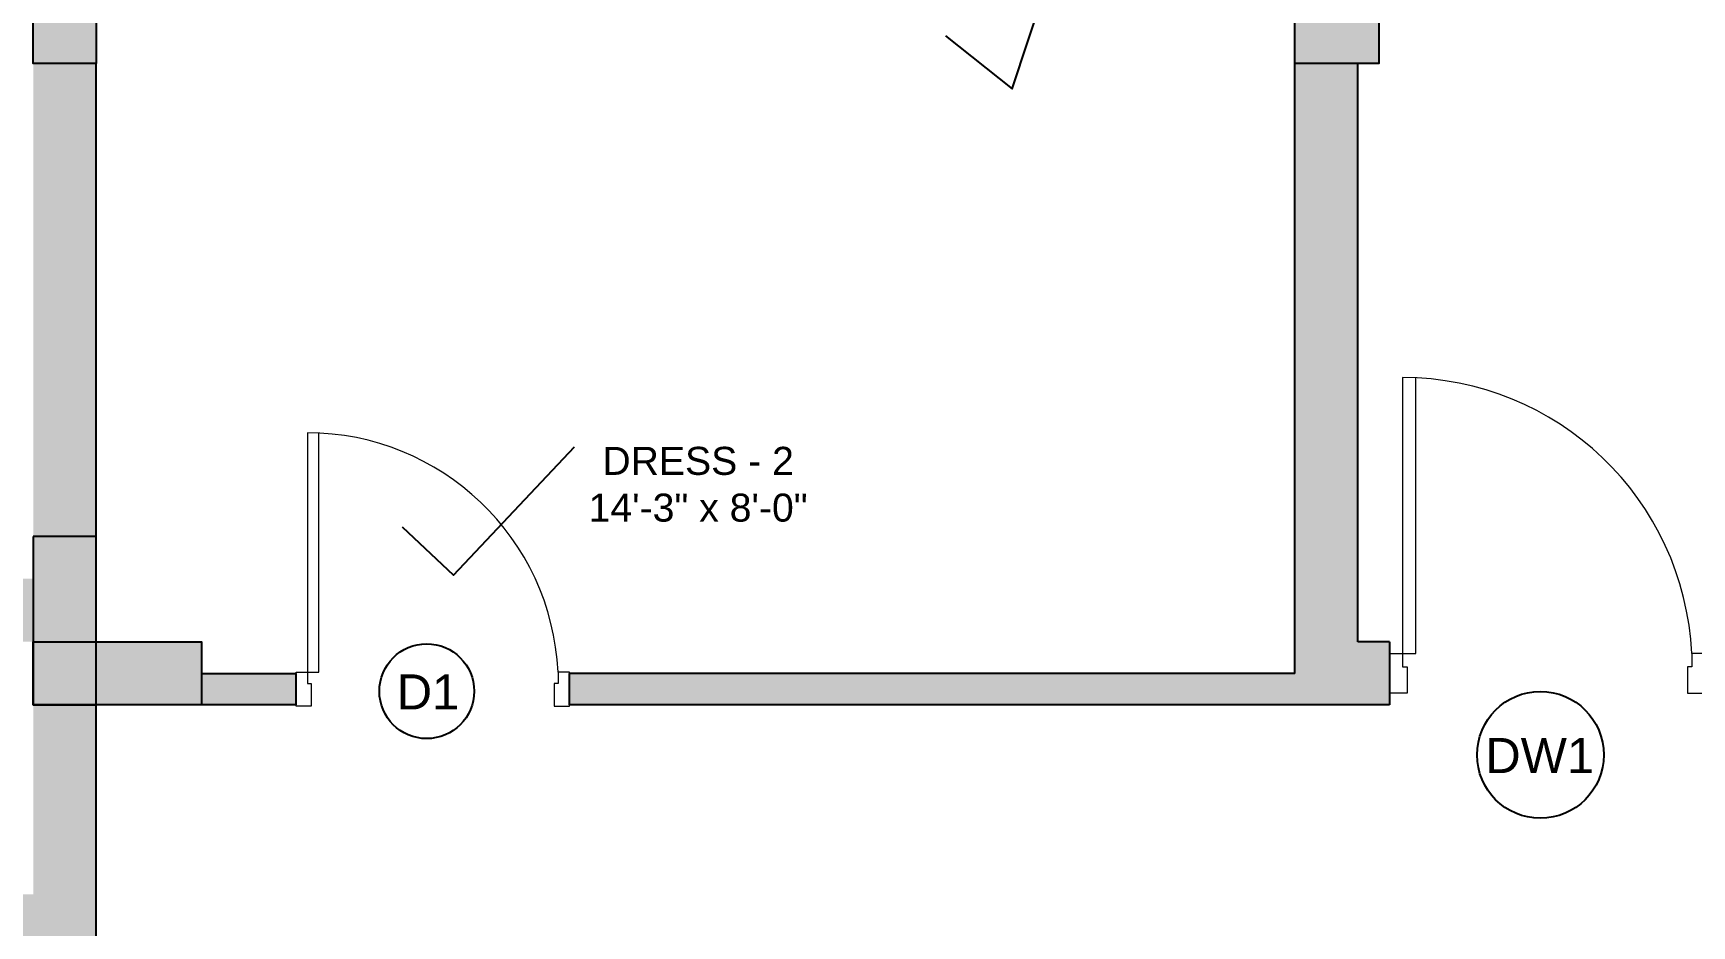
# Model space of a CAD drawing. Header units: inches. Extents: x 211391 to 214260, y -106888 to -102532.
# Drawn here: x 213129.9 to 213366.5, y -103940.5 to -103813.2 of the extents above; entities that cross this region are included whole.
import ezdxf

# ---------------------------------------------------------------- set-up
doc = ezdxf.new("R2010")
doc.units = ezdxf.units.IN
doc.header["$MEASUREMENT"] = 0
doc.linetypes.add('0226--P-00-GA 18.02.10$0$DASH', pattern=[0.35, 0.25, -0.1])
for name, color, linetype, lineweight in [('BEAM', 90, '0226--P-00-GA 18.02.10$0$DASH', 25), ('DOOR', 2, 'Continuous', 9), ('HATCH', 251, 'Continuous', 13), ('TEXT', 3, 'Continuous', 9), ('WALL', 5, 'Continuous', 25)]:
    doc.layers.add(name, color=color, linetype=linetype, lineweight=lineweight)
doc.layers.add('COLUMN', color=6, linetype='Continuous')
doc.layers.add('DOOR GLAZING NUMBER', color=1, linetype='Continuous', lineweight=5, plot=False)
doc.layers.get('BEAM').off()
doc.styles.add('STYLE1', font='arial.ttf', dxfattribs={"height": 8})

# ---------------------------------------------------------------- blocks, each defined once
blk = doc.blocks.new('DOOR 3 L')
at = {"layer": 'DOOR'}
for points in [[(1.5, -4.54), (1.5, -3.04), (2, -3.04), (2, -0.04), (0, -0.04), (0, -4.54)], [(34.5, -4.54), (34.5, -3.04), (34, -3.04), (34, -0.04), (36, -0.04), (36, -4.54)]]:
    blk.add_lwpolyline(points, close=True, dxfattribs=at)
blk.add_lwpolyline([(34.5, -4.54, -0.400224), (1.5, -36.04), (1.5, -4.54), (3, -4.54), (3, -36.01)], format="xyb", dxfattribs=at)
blk = doc.blocks.new('79')
at = {"layer": 'COLUMN', "ltscale": 20, "true_color": 0xdd22ba}
h = blk.add_hatch(color=212, dxfattribs=at)
h.dxf.hatch_style = 1
h.paths.add_polyline_path([(213138.89, -103817.54), (213138.89, -103799.54), (213129.89, -103799.54), (213129.89, -103817.54)])
h = blk.add_hatch(color=212, dxfattribs=at)
h.dxf.hatch_style = 1
h.paths.add_polyline_path([(213321.89, -103817.54), (213321.89, -103799.54), (213309.89, -103799.54), (213309.89, -103817.54)])
h = blk.add_hatch(color=212, dxfattribs=at)
h.dxf.hatch_style = 1
h.paths.add_polyline_path([(213129.89, -103885.04), (213129.89, -103909.04), (213138.89, -103909.04), (213138.89, -103885.04)])
h = blk.add_hatch(color=212, dxfattribs=at)
h.dxf.hatch_style = 1
h.paths.add_polyline_path([(213153.89, -103909.04), (213129.89, -103909.04), (213129.89, -103900.04), (213153.89, -103900.04)])
at = {"layer": 'COLUMN', "ltscale": 20}
for points in [[(213138.89, -103799.54), (213138.89, -103817.54), (213129.89, -103817.54), (213129.89, -103799.54)], [(213321.89, -103799.54), (213321.89, -103817.54), (213309.89, -103817.54), (213309.89, -103799.54)], [(213129.89, -103885.04), (213129.89, -103909.04), (213138.89, -103909.04), (213138.89, -103885.04)], [(213153.89, -103909.04), (213129.89, -103909.04), (213129.89, -103900.04), (213153.89, -103900.04)]]:
    blk.add_lwpolyline(points, close=True, dxfattribs=at)

msp = doc.modelspace()

# ---------------------------------------------------------------- hatches: boundary and pattern name
at = {"layer": 'HATCH', "ltscale": 15}
h = msp.add_hatch(color=256, dxfattribs=at)
h.dxf.hatch_style = 1
h.paths.add_polyline_path([(213138.89, -103817.54), (213129.89, -103817.54), (213129.89, -103885.04), (213138.89, -103885.04)])
h = msp.add_hatch(color=256, dxfattribs=at)
h.dxf.hatch_style = 1
h.paths.add_polyline_path([(213206.39, -103904.54), (213206.39, -103909.04), (213323.39, -103909.04), (213323.39, -103900.04), (213318.89, -103900.04), (213318.89, -103817.54), (213309.89, -103817.54), (213309.89, -103904.54)])
h = msp.add_hatch(color=256, dxfattribs=at)
h.dxf.hatch_style = 1
h.paths.add_polyline_path([(213138.89, -103909.04), (213129.89, -103909.04), (213129.89, -103936.04), (213114.89, -103936.04), (213114.89, -103900.04), (213129.89, -103900.04), (213129.89, -103891.04), (213105.89, -103891.04), (213105.89, -103945.04), (213129.89, -103945.04), (213129.89, -103958.54), (213138.89, -103958.54)])
h = msp.add_hatch(color=256, dxfattribs=at)
h.dxf.hatch_style = 1
h.paths.add_polyline_path([(213167.39, -103909.04), (213167.39, -103904.54), (213153.89, -103904.54), (213153.89, -103909.04)])

# ---------------------------------------------------------------- linework, layer by layer
at = {"layer": 'Defpoints', "ltscale": 15}
for points in [[(213260.06, -103813.61), (213269.54, -103821.16), (213281.08, -103786.36)], [(213182.55, -103883.64), (213189.87, -103890.53), (213207.11, -103872.23)]]:
    msp.add_lwpolyline(points, dxfattribs=at)
at = {"layer": 'Defpoints'}
for centre, radius in [((213186.04, -103907.08), 6.76), ((213344.92, -103916.16), 9.04)]:
    msp.add_circle(centre, radius, dxfattribs=at)
at = {"layer": 'DOOR GLAZING NUMBER', "ltscale": 15}
for p, q in [((213138.89, -103900.04), (213153.89, -103900.04)), ((213153.89, -103900.04), (213153.89, -103904.54))]:
    msp.add_line(p, q, dxfattribs=at)
at = {"layer": 'WALL', "ltscale": 20}
for p, q in [((213138.89, -103885.04), (213138.89, -103817.54)), ((213309.89, -103904.54), (213309.89, -103817.54)), ((213318.89, -103900.04), (213318.89, -103817.54)), ((213323.39, -103900.04), (213318.89, -103900.04)), ((213323.39, -103900.04), (213323.39, -103909.04)), ((213153.89, -103904.54), (213167.39, -103904.54)), ((213167.39, -103909.04), (213167.39, -103904.54)), ((213309.89, -103904.54), (213206.39, -103904.54)), ((213206.39, -103909.04), (213206.39, -103904.54)), ((213138.89, -103958.54), (213138.89, -103909.04)), ((213167.39, -103909.04), (213153.89, -103909.04)), ((213323.39, -103909.04), (213206.39, -103909.04))]:
    msp.add_line(p, q, dxfattribs=at)

# ---------------------------------------------------------------- block references
at = {"layer": 'BEAM'}
msp.add_blockref('79', (0, 0), dxfattribs=at)
at = {"layer": 'DOOR', "ltscale": 5, "rotation": 180}
for p, xscale, yscale, zscale in [((213323.39, -103907.4), -1.25, 1.25, 1.25), ((213167.39, -103909.27), -1.083333333332633, 1.083333333332633, 1.083333333332633)]:
    msp.add_blockref('DOOR 3 L', p, dxfattribs=dict(at, xscale=xscale, yscale=yscale, zscale=zscale))

# ---------------------------------------------------------------- texts
at = {"layer": 'Defpoints', "char_height": 5, "attachment_point": 3, "style": 'STYLE1'}
for s, insert in [('\\A1;\\pxqc;D1', (213190.34, -103904.68)), ('\\A1;\\pxqc;DW1', (213348.94, -103913.75))]:
    msp.add_mtext_dynamic_manual_height_columns(s, width=8.2379, gutter_width=70, heights=[0], dxfattribs=dict(at, insert=insert))
at = {"layer": 'TEXT', "ltscale": 10, "insert": (213275.75, -103872.23), "char_height": 4, "attachment_point": 3, "style": 'STYLE1'}
msp.add_mtext_dynamic_manual_height_columns('\\A1;\\pxqc;DRESS - 2\\P14\'-3" x 8\'-0"', width=101.9942, gutter_width=35, heights=[0], dxfattribs=at)

doc.saveas('drawing.dxf')
